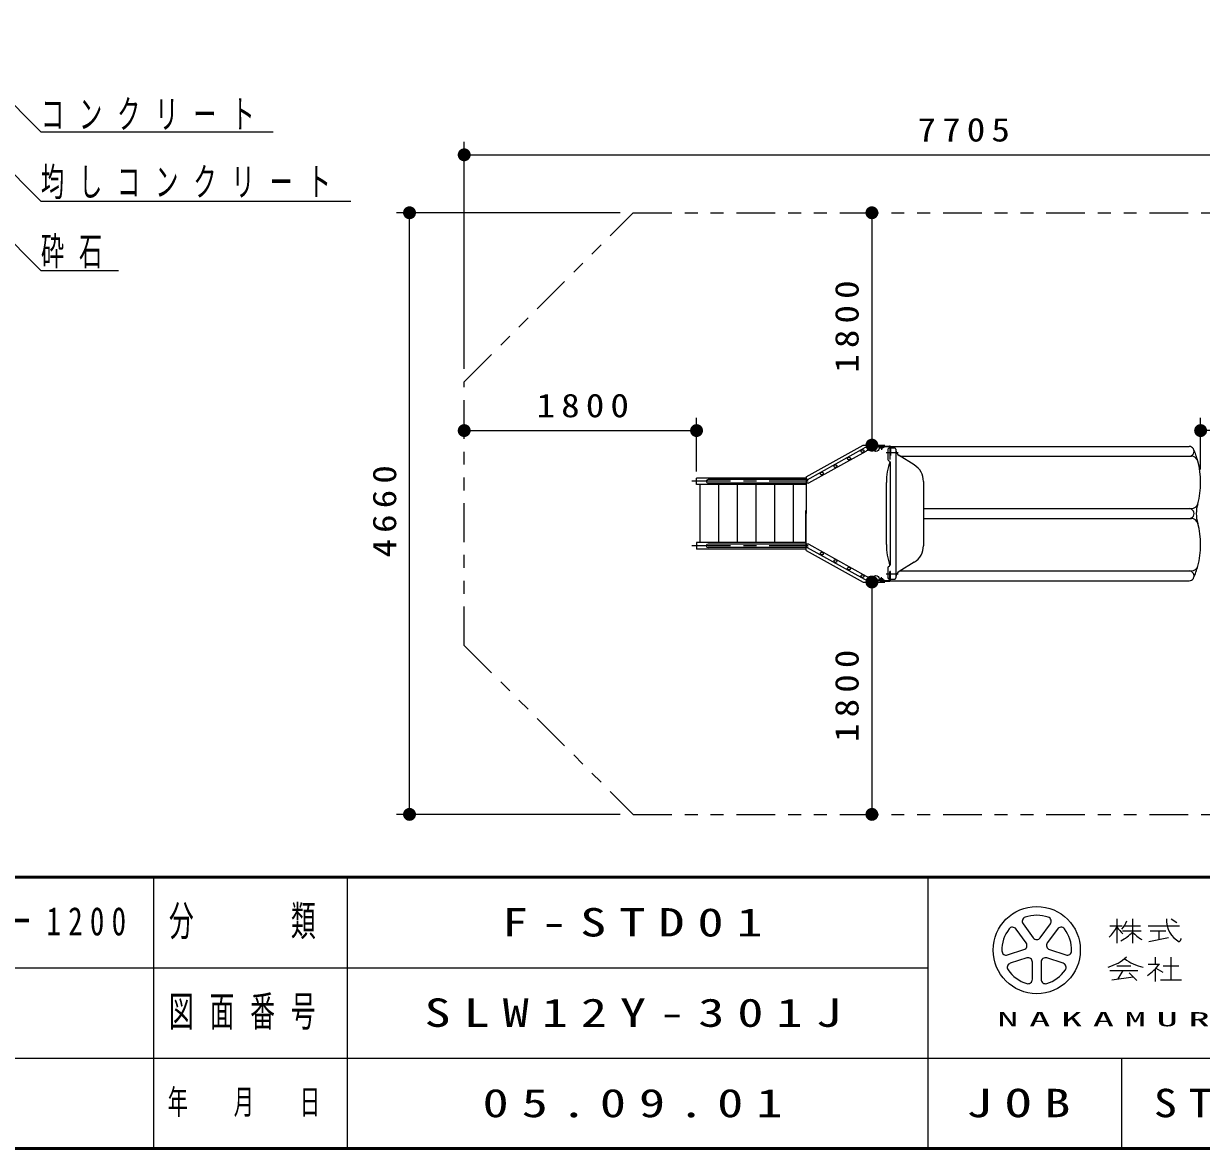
# Model space of a CAD drawing. Units: millimetres on the paper, with parts at other scales. Extents: x -365 to 0, y -54 to 257.
# Drawn here: x -140.1 to -48.8, y 0 to 87.1 of the extents above; entities that cross this region are included whole.
import ezdxf

# ---------------------------------------------------------------- set-up
doc = ezdxf.new("R2010")
doc.units = ezdxf.units.MM
for name, pattern in [('USER1', [4.5, 2.5, -2]), ('USER2', [6, 3, -1, 1, -1]), ('USER3', [8, 3, -1, 1, -1, 1, -1])]:
    doc.linetypes.add(name, pattern=pattern)
doc.layers.add('LY_1', color=7, linetype='Continuous', lineweight=13)
doc.layers.add('LY_2', color=7, linetype='Continuous', lineweight=13)
doc.layers.add('LY_3', color=7, linetype='Continuous')
doc.styles.add('ＭＳ ゴシック', font='')
doc.styles.get('ＭＳ ゴシック').set_extended_font_data('MS Gothic')

# ---------------------------------------------------------------- blocks, each defined once
blk = doc.blocks.new('filled_dot')
at = {"color": 0, "linetype": 'Continuous', "lineweight": -2, "const_width": 1.25}
blk.add_lwpolyline([(-0.625, 0, 1), (0.625, 0, 1)], format="xyb", close=True, dxfattribs=at)

msp = doc.modelspace()

# ---------------------------------------------------------------- linework, layer by layer
at = {"layer": 'LY_1'}
for p, q in [((-138.718, 78.74), (-147.114, 87.131)), ((-138.718, 73.375), (-146.28, 80.937)), ((-138.718, 78.74), (-120.718, 78.74)), ((-138.718, 68.009), (-148.963, 78.279)), ((-105.926, 60.381), (-105.926, 77.965)), ((-105.926, 76.965), (-28.876, 76.965)), ((-138.718, 73.375), (-114.718, 73.375)), ((-93.832, 72.475), (-111.162, 72.475)), ((-110.162, 25.875), (-110.162, 72.475)), ((-74.341, 72.475), (-74.341, 54.475)), ((-138.718, 68.009), (-132.718, 68.009)), ((-87.926, 52.425), (-87.926, 56.604)), ((-48.876, 52.588), (-48.876, 56.604)), ((-105.926, 55.604), (-87.926, 55.604)), ((-28.876, 55.604), (-48.876, 55.604)), ((-74.01, 54.475), (-73.341, 54.475)), ((-73.5, 54.282), (-73.5, 54.318)), ((-73.096, 54.155), (-73.096, 53.362)), ((-72.996, 54.255), (-72.576, 54.255)), ((-72.476, 54.155), (-72.476, 44.195)), ((-73.04, 53.272), (-72.982, 53.243)), ((-72.926, 53.154), (-72.926, 45.196)), ((-71.06, 52.939), (-72.239, 53.665)), ((-73.219, 46.776), (-73.219, 51.574)), ((-70.346, 51.662), (-70.346, 46.688)), ((-73.096, 44.988), (-73.096, 44.195)), ((-73.04, 45.078), (-72.982, 45.106)), ((-71.06, 45.411), (-72.239, 44.685)), ((-74.341, 43.875), (-74.341, 25.875)), ((-74.01, 43.875), (-73.341, 43.875)), ((-73.5, 44.032), (-73.5, 44.068)), ((-72.996, 44.095), (-72.576, 44.095)), ((-93.832, 25.875), (-111.162, 25.875))]:
    msp.add_line(p, q, dxfattribs=at)
at = {"layer": 'LY_1', "linetype": 'USER3'}
for p, q in [((-105.926, 59.381), (-92.832, 72.475)), ((-92.832, 72.475), (-38.592, 72.475)), ((-105.926, 38.969), (-105.926, 59.381)), ((-73.706, 54.408), (-73.706, 54.363)), ((-73.706, 54.408), (-72.976, 54.408)), ((-73.706, 54.363), (-72.974, 54.363)), ((-73.602, 54.466), (-73.602, 54.11)), ((-72.951, 54.34), (-72.951, 53.667)), ((-72.906, 54.34), (-72.906, 53.667)), ((-72.906, 53.667), (-72.951, 53.667)), ((-73.706, 43.942), (-73.706, 43.987)), ((-73.706, 43.987), (-72.974, 43.987)), ((-73.706, 43.942), (-72.976, 43.942)), ((-73.602, 43.884), (-73.602, 44.24)), ((-72.951, 44.009), (-72.951, 44.683)), ((-72.906, 44.683), (-72.951, 44.683)), ((-72.906, 44.009), (-72.906, 44.683)), ((-105.926, 38.969), (-92.832, 25.875)), ((-92.832, 25.875), (-38.592, 25.875))]:
    msp.add_line(p, q, dxfattribs=at)
at = {"layer": 'LY_1', "lineweight": 25}
for p, q in [((-79.426, 52.025), (-75.01, 54.475)), ((-79.358, 51.793), (-74.918, 54.256)), ((-79.224, 51.556), (-74.786, 54.018)), ((-75.01, 54.475), (-74.026, 54.475)), ((-74.512, 54.361), (-74.228, 54.361)), ((-74.512, 54.089), (-74.228, 54.089)), ((-73.826, 54.363), (-73.402, 54.363)), ((-73.802, 54.318), (-73.402, 54.318)), ((-73.7, 54.238), (-73.7, 54.318)), ((-73.504, 54.238), (-73.7, 54.238)), ((-73.652, 54.238), (-73.652, 54.318)), ((-73.552, 54.238), (-73.552, 54.318)), ((-73.504, 54.238), (-73.504, 54.318)), ((-73.402, 54.363), (-73.402, 54.318)), ((-72.926, 54.382), (-49.767, 54.382)), ((-72.926, 53.369), (-72.926, 53.707)), ((-72.166, 53.62), (-49.587, 53.62)), ((-79.426, 52.025), (-79.426, 49.175)), ((-87.926, 51.425), (-87.926, 51.925)), ((-79.426, 51.925), (-87.926, 51.925)), ((-79.426, 51.425), (-87.926, 51.425)), ((-87.641, 46.925), (-87.641, 51.425)), ((-79.29, 51.811), (-87.037, 51.811)), ((-79.29, 51.539), (-87.037, 51.539)), ((-86.197, 46.925), (-86.197, 51.425)), ((-84.752, 46.925), (-84.752, 51.425)), ((-83.308, 46.925), (-83.308, 51.425)), ((-81.863, 46.925), (-81.863, 51.425)), ((-80.419, 46.925), (-80.419, 51.425)), ((-70.346, 49.556), (-49.587, 49.556)), ((-79.426, 46.325), (-79.426, 49.175)), ((-70.346, 48.794), (-49.587, 48.794)), ((-79.426, 46.925), (-87.926, 46.925)), ((-87.926, 46.925), (-87.926, 46.425)), ((-79.29, 46.811), (-87.037, 46.811)), ((-79.29, 46.539), (-87.037, 46.539)), ((-79.358, 46.557), (-74.918, 44.094)), ((-79.224, 46.794), (-74.786, 44.332)), ((-79.426, 46.425), (-87.926, 46.425)), ((-79.426, 46.325), (-75.01, 43.875)), ((-72.165, 44.73), (-49.587, 44.73)), ((-75.01, 43.875), (-74.026, 43.875)), ((-74.512, 44.261), (-74.228, 44.261)), ((-74.512, 43.989), (-74.228, 43.989)), ((-73.826, 43.987), (-73.402, 43.987)), ((-73.802, 44.032), (-73.402, 44.032)), ((-73.504, 44.112), (-73.7, 44.112)), ((-73.7, 44.112), (-73.7, 44.032)), ((-73.652, 44.112), (-73.652, 44.032)), ((-73.552, 44.112), (-73.552, 44.032)), ((-73.504, 44.112), (-73.504, 44.032)), ((-73.402, 43.987), (-73.402, 44.032)), ((-72.926, 43.968), (-49.767, 43.968))]:
    msp.add_line(p, q, dxfattribs=at)
at = {"layer": 'LY_1', "linetype": 'USER2', "lineweight": 25}
for p, q in [((-72.301, 53.87), (-73.237, 53.87)), ((-72.301, 44.48), (-73.237, 44.48))]:
    msp.add_line(p, q, dxfattribs=at)
at = {"layer": 'LY_1', "linetype": 'USER1'}
for p, q in [((-72.946, 54.255), (-72.946, 53.67)), ((-72.906, 54.255), (-72.906, 53.67)), ((-72.906, 53.67), (-72.946, 53.67)), ((-79.449, 46.925), (-79.449, 51.425)), ((-79.426, 46.925), (-79.426, 51.425)), ((-72.906, 44.681), (-72.946, 44.681)), ((-72.946, 44.096), (-72.946, 44.681)), ((-72.906, 44.096), (-72.906, 44.681))]:
    msp.add_line(p, q, dxfattribs=at)
at = {"layer": 'LY_1', "linetype": 'USER2'}
for p, q in [((-79.29, 51.675), (-88.666, 51.675)), ((-79.29, 46.675), (-88.666, 46.675))]:
    msp.add_line(p, q, dxfattribs=at)
at = {"layer": 'LY_1', "linetype": 'USER1'}
for centre in [(-75.067, 54.018), (-77.168, 52.852), (-76.116, 53.436), (-78.215, 52.272), (-78.215, 46.078), (-77.168, 45.498), (-76.116, 44.914), (-75.067, 44.332)]:
    msp.add_circle(centre, 0.108, dxfattribs=at)
at = {"layer": 'LY_1', "lineweight": 25}
for centre in [(-74.026, 54.225), (-74.026, 44.125)]:
    msp.add_circle(centre, 0.243, dxfattribs=at)
for centre, radius, start, end in [((-74.512, 53.525), 0.836, 90, 119.01753), ((-74.512, 53.525), 0.564, 90, 119.01753), ((-49.767, 54.001), 0.381, 269.99995, 90.00005), ((-55.226, 51.588), 6.35, 15.12167, 23.91602), ((-49.587, 53.112), 0.508, 15.12167, 90), ((-55.226, 51.588), 6.35, 344.87834, 15.12167), ((-87.037, 51.675), 0.136, 90, 270), ((-79.29, 51.675), 0.136, 120, 299.01753), ((-49.767, 49.175), 0.381, 269.99995, 90.00005), ((-49.587, 50.064), 0.508, 270, 344.87834), ((-46.67, 49.175), 2.54, 162.67291, 197.32708), ((-49.587, 48.286), 0.508, 15.12167, 90), ((-55.226, 46.762), 6.35, 344.87833, 15.12167), ((-87.037, 46.675), 0.136, 90, 270), ((-79.29, 46.675), 0.136, 60.98247, 240), ((-49.767, 44.349), 0.381, 269.99995, 90.00005), ((-49.587, 45.238), 0.508, 270, 344.87833), ((-55.226, 46.762), 6.35, 336.08398, 344.87833), ((-74.512, 44.825), 0.836, 240.98247, 270), ((-74.512, 44.825), 0.564, 240.98247, 270)]:
    msp.add_arc(centre, radius, start, end, dxfattribs=at)
at = {"layer": 'LY_1'}
for centre, radius, start, end in [((-72.996, 54.155), 0.1, 90, 180), ((-72.576, 54.155), 0.1, 0, 90), ((-71.976, 54.091), 0.5, 180, 238.376), ((-68.241, 51.574), 4.978, 160.82546, 180), ((-72.996, 53.362), 0.1, 180, 243.97842), ((-73.026, 53.154), 0.1, 0, 63.97842), ((-71.846, 51.662), 1.5, 0, 58.376), ((-68.241, 46.776), 4.978, 180, 199.17454), ((-71.846, 46.688), 1.5, 301.624, 0), ((-72.996, 44.988), 0.1, 116.02158, 180), ((-73.026, 45.196), 0.1, 296.02158, 0), ((-72.996, 44.195), 0.1, 180, 270), ((-72.576, 44.195), 0.1, 270, 0), ((-71.976, 44.259), 0.5, 121.624, 180)]:
    msp.add_arc(centre, radius, start, end, dxfattribs=at)
at = {"layer": 'LY_1', "linetype": 'USER3'}
for centre, radius, start, end in [((-72.974, 54.34), 0.0675, 0, 90), ((-72.974, 54.34), 0.0225, 0, 90), ((-72.974, 44.009), 0.0675, 270, 0), ((-72.974, 44.009), 0.0225, 270, 0)]:
    msp.add_arc(centre, radius, start, end, dxfattribs=at)
at = {"layer": 'LY_2', "lineweight": 50}
for p, q in [((-365, 21), (0, 21)), ((-365, 0), (0, 0))]:
    msp.add_line(p, q, dxfattribs=at)
at = {"layer": 'LY_2', "lineweight": 25}
for p, q in [((-130, 21), (-130, 0)), ((-70, 21), (-70, 0)), ((-55.361, 17.793), (-55.361, 15.903)), ((-54.146, 17.793), (-54.146, 15.903)), ((-50.719, 17.467), (-51.16, 17.761)), ((-55.901, 17.253), (-54.956, 17.253)), ((-54.915, 16.848), (-53.471, 16.848)), ((-54.769, 17.253), (-53.525, 17.253)), ((-52.931, 17.253), (-50.501, 17.253)), ((-52.796, 16.848), (-51.581, 16.848)), ((-52.121, 16.848), (-52.121, 16.173)), ((-52.889, 16.02), (-51.353, 16.327)), ((-52.391, 14.823), (-52.391, 14.283)), ((-51.176, 14.823), (-51.176, 13.068)), ((-182.5, 14), (-70, 14)), ((-55.901, 13.784), (-53.741, 13.784)), ((-55.361, 14.148), (-54.281, 14.148)), ((-54.899, 13.784), (-55.289, 13.136)), ((-52.931, 14.283), (-52.051, 14.283)), ((-52.391, 13.91), (-52.391, 12.933)), ((-52.34, 13.96), (-51.796, 13.646)), ((-51.783, 14.148), (-50.568, 14.148)), ((-55.765, 13.067), (-54.113, 13.304)), ((-54.416, 13.607), (-53.81, 13.001)), ((-51.986, 13.068), (-50.366, 13.068)), ((-237.5, 7), (0, 7)), ((-55, 7), (-55, 0))]:
    msp.add_line(p, q, dxfattribs=at)
at = {"layer": 'LY_2'}
for p, q in [((-115, 21), (-115, 0)), ((-62.629, 17.393), (-61.844, 16.313)), ((-61.298, 16.313), (-60.513, 17.393)), ((-62.39, 15.917), (-63.175, 16.997)), ((-59.967, 16.997), (-60.752, 15.917)), ((-63.828, 14.985), (-62.559, 15.397)), ((-62.35, 14.755), (-63.62, 14.343)), ((-59.522, 14.343), (-60.792, 14.755)), ((-60.583, 15.397), (-59.313, 14.985)), ((-61.908, 13.099), (-61.908, 14.434)), ((-61.233, 14.434), (-61.233, 13.099))]:
    msp.add_line(p, q, dxfattribs=at)
msp.add_circle((-61.571, 15.363), 3.375, dxfattribs=at)
for centre, radius, start, end in [((-62.356, 17.592), 0.338, 109.39847, 215.99997), ((-61.571, 15.363), 2.7, 70.60155, 109.39847), ((-60.786, 17.592), 0.338, 324, 70.60155), ((-61.571, 15.363), 2.7, 142.60154, 181.39846), ((-63.448, 16.798), 0.338, 35.99999, 142.60154), ((-59.694, 16.798), 0.338, 37.39846, 143.99995), ((-61.571, 15.363), 2.7, 358.60155, 37.39847), ((-62.663, 15.718), 0.338, 287.99998, 35.99999), ((-61.571, 16.512), 0.338, 215.99998, 324), ((-60.479, 15.718), 0.338, 143.99996, 251.99999), ((-63.933, 15.306), 0.338, 181.39848, 287.99997), ((-62.246, 14.434), 0.338, 359.99997, 107.99999), ((-60.896, 14.434), 0.338, 71.99997, 179.99999), ((-59.209, 15.306), 0.338, 252.00001, 358.60156), ((-63.516, 14.022), 0.338, 107.99999, 214.60154), ((-61.571, 15.363), 2.7, 214.60156, 253.39848), ((-61.571, 15.363), 2.7, 286.60155, 325.39847), ((-59.626, 14.022), 0.338, 325.39847, 71.99996), ((-62.246, 13.099), 0.338, 253.39847, 359.99997), ((-60.896, 13.099), 0.338, 179.99999, 286.60154)]:
    msp.add_arc(centre, radius, start, end, dxfattribs=at)
at = {"layer": 'LY_2', "lineweight": 25}
for centre, radius, start, end in [((-56.002, 18.047), 1.467, 313.72108, 343.54317), ((-49.563, 17.694), 1.953, 177.09472, 240.51891), ((-57.466, 18.084), 2.285, 311.36185, 337.13638), ((-53.383, 18.427), 2.345, 212.50346, 230.00631), ((-56.374, 18.818), 3.034, 295.86917, 317.23867), ((-51.918, 18.818), 3.034, 222.76131, 240.10806), ((-51.54, 16.805), 1.299, 321.42112, 334.8249), ((-56.898, 17.257), 3.32, 285.11261, 313.40619), ((-52.77, 17.194), 3.192, 231.17281, 259.75506), ((-55.66, 17.226), 4.657, 304.87257, 320.80411)]:
    msp.add_arc(centre, radius, start, end, dxfattribs=at)

# ---------------------------------------------------------------- block references
at = {"layer": 'LY_1', "xscale": 0.4, "yscale": 0.4}
for p in [(-105.926, 76.965), (-105.926, 55.604), (-48.876, 55.604)]:
    msp.add_blockref('filled_dot', p, dxfattribs=at)
for p, rotation in [((-110.162, 72.475), 270), ((-74.341, 72.475), 270), ((-87.926, 55.604), 180), ((-74.341, 54.475), 90), ((-74.341, 43.875), 270), ((-110.162, 25.875), 90), ((-74.341, 25.875), 90)]:
    msp.add_blockref('filled_dot', p, dxfattribs=dict(at, rotation=rotation))

# ---------------------------------------------------------------- texts
at = {"layer": 'LY_1', "style": 'ＭＳ ゴシック'}
for s, insert, char_height, attachment_point in [('\\T1.64;\\W0.6;コンクリート', (-138.718, 78.89), 2.199, 7), ('\\T1.33;\\W1.15;7705', (-66.992, 77.965), 1.833, 8), ('\\T1.64;\\W0.6;均しコンクリート', (-138.718, 73.525), 2.199, 7), ('\\T1.64;\\W0.6;砕石', (-138.718, 68.159), 2.199, 7), ('\\T1.33;\\W1.15;1800', (-96.505, 56.604), 1.833, 8)]:
    msp.add_mtext(s, dxfattribs=dict(at, insert=insert, char_height=char_height, attachment_point=attachment_point))
at = {"layer": 'LY_1', "char_height": 1.833, "attachment_point": 8, "rotation": 90, "style": 'ＭＳ ゴシック'}
for s, insert in [('\\T1.33;\\W1.15;1800', (-75.341, 63.896)), ('\\T1.33;\\W1.15;4660', (-111.162, 49.584)), ('\\T1.33;\\W1.15;1800', (-75.341, 35.296))]:
    msp.add_mtext(s, dxfattribs=dict(at, insert=insert))
at = {"layer": 'LY_2', "attachment_point": 5, "style": 'ＭＳ ゴシック'}
for s, insert, char_height in [('\\T1.64;\\W0.6;分\u3000\u3000類', (-122.5, 17.5), 2.346), ('\\T1.64;\\W0.6;図面番号', (-122.5, 10.5), 2.346), ('\\T1.5;\\W2.2;NAKAMURA\\~MFG.CORPORATION', (-35, 10), 1.1), ('\\T1.64;\\W0.6;年\u3000月\u3000日', (-122.5, 3.5), 1.906), ('\\T1.5;\\W1.35;JOB', (-62.5, 3.5), 2.199)]:
    msp.add_mtext(s, dxfattribs=dict(at, insert=insert, char_height=char_height))
at = {"layer": 'LY_3', "char_height": 2.199, "attachment_point": 4, "style": 'ＭＳ ゴシック'}
for s, insert in [('\\T1.5;\\W0.75;NBダブルスライダー1200', (-168.65, 17.5)), ('\\T1.5;\\W1.35;F-STD01', (-103, 17.5)), ('\\T1.5;\\W1.35;SLW12Y-301J', (-109, 10.5)), ('\\T1.5;\\W1.35;05.09.01', (-104.5, 3.5)), ('\\T1.5;\\W1.2;STD：3604-4', (-52.5, 3.5))]:
    msp.add_mtext(s, dxfattribs=dict(at, insert=insert))

doc.saveas('drawing.dxf')
